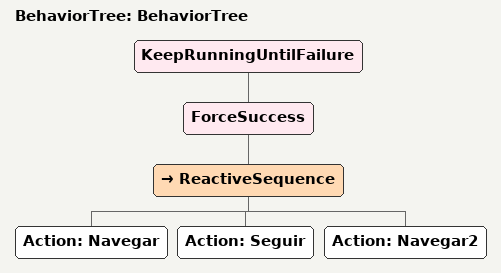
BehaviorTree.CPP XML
<?xml version="1.0"?>
<root main_tree_to_execute="BehaviorTree">
    <BehaviorTree ID="BehaviorTree">
        <KeepRunningUntilFailure>
            <ForceSuccess>
                <ReactiveSequence>
                    <Action ID="Navegar"/>
                    <Action ID="Seguir"/>
                    <Action ID="Navegar2"/>
                </ReactiveSequence>
            </ForceSuccess>
        </KeepRunningUntilFailure>
    </BehaviorTree>
</root>
